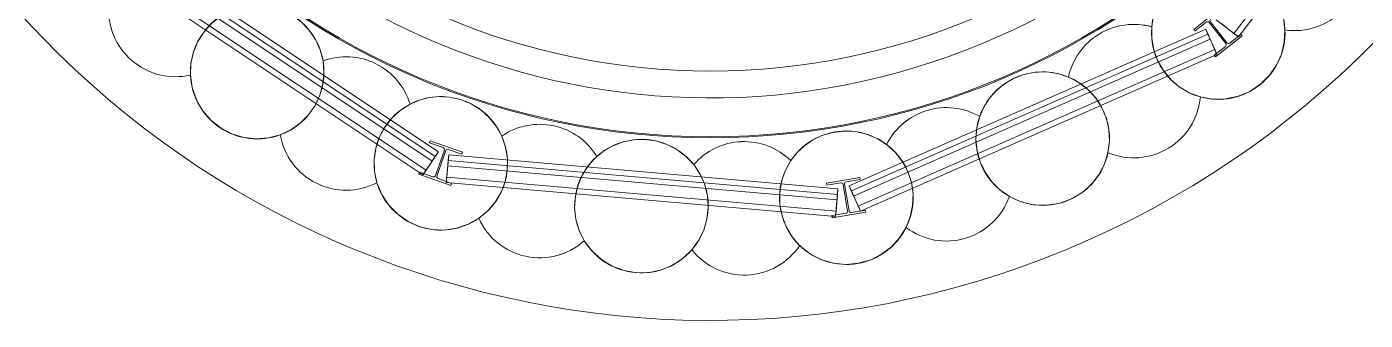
# Model space of a CAD drawing. Header units: metres. Extents: x 1753726 to 1755216, y 5920592 to 5921703.
# Drawn here: x 1754210.45 to 1754216.46, y 5920996.08 to 5920997.4 of the extents above; entities that cross this region are included whole.
import ezdxf

# ---------------------------------------------------------------- set-up
doc = ezdxf.new("R2010")
doc.units = ezdxf.units.M
for name, color, linetype, lineweight in [('A-FLOR-____-OTLN', 9, 'Continuous', 9), ('A-WALL-____-OTLN', 2, 'Continuous', 9), ('S-BEAM-____-OTLN', 7, 'Continuous', 9), ('S-FNDN-____-OTLN', 7, 'Continuous', 9)]:
    doc.layers.add(name, color=color, linetype=linetype, lineweight=lineweight)

# ---------------------------------------------------------------- blocks, each defined once
blk = doc.blocks.new('Arup_Beam_Steel I Section_UC_AU1 - 150UC30-4392438-X-ARUP-GL-HERNE_BAY_ALIGNMENT')
at = {"layer": 'S-BEAM-____-OTLN'}
for p, q in [((1754215.8107, 5920997.481), (1754215.6907, 5920997.3861)), ((1754215.6907, 5920997.3861), (1754215.8107, 5920997.481)), ((1754215.7661, 5920997.4338), (1754215.8165, 5920997.4736)), ((1754215.8165, 5920997.4736), (1754215.7661, 5920997.4338)), ((1754215.8165, 5920997.4736), (1754215.8107, 5920997.481)), ((1754215.8107, 5920997.481), (1754215.8165, 5920997.4736)), ((1754215.6965, 5920997.3787), (1754215.747, 5920997.4186)), ((1754215.747, 5920997.4186), (1754215.6965, 5920997.3787)), ((1754215.7595, 5920997.4172), (1754215.8348, 5920997.3219)), ((1754215.8348, 5920997.3219), (1754215.7595, 5920997.4172)), ((1754215.84, 5920997.326), (1754215.7646, 5920997.4213)), ((1754215.7646, 5920997.4213), (1754215.84, 5920997.326)), ((1754215.6907, 5920997.3861), (1754215.6965, 5920997.3787)), ((1754215.6965, 5920997.3787), (1754215.6907, 5920997.3861)), ((1754215.7887, 5920997.2622), (1754215.9087, 5920997.3571)), ((1754215.9087, 5920997.3571), (1754215.7887, 5920997.2622)), ((1754215.9029, 5920997.3645), (1754215.8525, 5920997.3246)), ((1754215.8525, 5920997.3246), (1754215.9029, 5920997.3645)), ((1754215.9087, 5920997.3571), (1754215.9029, 5920997.3645)), ((1754215.9029, 5920997.3645), (1754215.9087, 5920997.3571)), ((1754215.8333, 5920997.3094), (1754215.7829, 5920997.2696)), ((1754215.7829, 5920997.2696), (1754215.8333, 5920997.3094)), ((1754215.7829, 5920997.2696), (1754215.7887, 5920997.2622)), ((1754215.7887, 5920997.2622), (1754215.7829, 5920997.2696))]:
    blk.add_line(p, q, dxfattribs=at)
for centre, start, end in [((1754215.7525, 5920997.4116), 38.34562, 128.34562), ((1754215.7525, 5920997.4116), 38.34562, 128.34562), ((1754215.7716, 5920997.4268), 128.34562, 218.34562), ((1754215.7716, 5920997.4268), 128.34562, 218.34562), ((1754215.8278, 5920997.3164), 308.34562, 38.34562), ((1754215.8278, 5920997.3164), 308.34562, 38.34562), ((1754215.8469, 5920997.3316), 218.34562, 308.34562), ((1754215.8469, 5920997.3316), 218.34562, 308.34562)]:
    blk.add_arc(centre, 0.0089, start, end, dxfattribs=at)
blk = doc.blocks.new('Arup_Beam_Steel I Section_UC_AU1 - 150UC30-4392439-X-ARUP-GL-HERNE_BAY_ALIGNMENT')
at = {"layer": 'S-BEAM-____-OTLN'}
for p, q in [((1754214.1915, 5920996.7204), (1754214.0406, 5920996.695)), ((1754214.0406, 5920996.695), (1754214.1915, 5920996.7204)), ((1754214.0406, 5920996.695), (1754214.0422, 5920996.6858)), ((1754214.0422, 5920996.6858), (1754214.0406, 5920996.695)), ((1754214.0422, 5920996.6858), (1754214.1056, 5920996.6964)), ((1754214.1056, 5920996.6964), (1754214.0422, 5920996.6858)), ((1754214.1158, 5920996.6891), (1754214.136, 5920996.5694)), ((1754214.136, 5920996.5694), (1754214.1158, 5920996.6891)), ((1754214.1425, 5920996.5705), (1754214.1223, 5920996.6902)), ((1754214.1223, 5920996.6902), (1754214.1425, 5920996.5705)), ((1754214.1296, 5920996.7005), (1754214.193, 5920996.7111)), ((1754214.193, 5920996.7111), (1754214.1296, 5920996.7005)), ((1754214.193, 5920996.7111), (1754214.1915, 5920996.7204)), ((1754214.1915, 5920996.7204), (1754214.193, 5920996.7111)), ((1754214.1287, 5920996.5591), (1754214.0652, 5920996.5485)), ((1754214.0652, 5920996.5485), (1754214.1287, 5920996.5591)), ((1754214.0668, 5920996.5392), (1754214.2177, 5920996.5646)), ((1754214.2177, 5920996.5646), (1754214.0668, 5920996.5392)), ((1754214.2161, 5920996.5738), (1754214.1527, 5920996.5632)), ((1754214.1527, 5920996.5632), (1754214.2161, 5920996.5738)), ((1754214.2177, 5920996.5646), (1754214.2161, 5920996.5738)), ((1754214.2161, 5920996.5738), (1754214.2177, 5920996.5646)), ((1754214.0652, 5920996.5485), (1754214.0668, 5920996.5392)), ((1754214.0668, 5920996.5392), (1754214.0652, 5920996.5485))]:
    blk.add_line(p, q, dxfattribs=at)
for centre, major_axis, start_param, end_param in [((1754214.107, 5920996.6876), (-0.00679, 0.00575), 4.010271, 5.581067), ((1754214.107, 5920996.6876), (-0.00679, 0.00575), 4.010271, 5.581067), ((1754214.1311, 5920996.6917), (-0.00679, 0.00575), 5.581067, 7.151864), ((1754214.1311, 5920996.6917), (-0.00679, 0.00575), 5.581067, 7.151864), ((1754214.1272, 5920996.5679), (-0.00501, 0.00735), 2.709684, 4.280481), ((1754214.1272, 5920996.5679), (-0.00501, 0.00735), 2.709684, 4.280481), ((1754214.1512, 5920996.572), (-0.00182, 0.00871), 1.531587, 3.102384), ((1754214.1512, 5920996.572), (-0.00182, 0.00871), 1.531587, 3.102384)]:
    blk.add_ellipse(centre, major_axis=major_axis, ratio=1, start_param=start_param, end_param=end_param, dxfattribs=at)
blk = doc.blocks.new('Arup_Beam_Steel I Section_UC_AU1 - 150UC30-4392440-X-ARUP-GL-HERNE_BAY_ALIGNMENT')
at = {"layer": 'S-BEAM-____-OTLN'}
for p, q in [((1754212.2617, 5920996.8844), (1754212.2586, 5920996.8756)), ((1754212.2586, 5920996.8756), (1754212.2617, 5920996.8844)), ((1754212.2586, 5920996.8756), (1754212.3193, 5920996.8544)), ((1754212.3193, 5920996.8544), (1754212.2586, 5920996.8756)), ((1754212.4061, 5920996.834), (1754212.2617, 5920996.8844)), ((1754212.2617, 5920996.8844), (1754212.4061, 5920996.834)), ((1754212.3248, 5920996.843), (1754212.2847, 5920996.7284)), ((1754212.2847, 5920996.7284), (1754212.3248, 5920996.843)), ((1754212.291, 5920996.7262), (1754212.331, 5920996.8408)), ((1754212.331, 5920996.8408), (1754212.291, 5920996.7262)), ((1754212.3423, 5920996.8463), (1754212.403, 5920996.8251)), ((1754212.403, 5920996.8251), (1754212.3423, 5920996.8463)), ((1754212.403, 5920996.8251), (1754212.4061, 5920996.834)), ((1754212.4061, 5920996.834), (1754212.403, 5920996.8251)), ((1754212.2127, 5920996.7442), (1754212.2096, 5920996.7353)), ((1754212.2096, 5920996.7353), (1754212.2127, 5920996.7442)), ((1754212.2734, 5920996.7229), (1754212.2127, 5920996.7442)), ((1754212.2127, 5920996.7442), (1754212.2734, 5920996.7229)), ((1754212.2096, 5920996.7353), (1754212.354, 5920996.6848)), ((1754212.354, 5920996.6848), (1754212.2096, 5920996.7353)), ((1754212.3571, 5920996.6937), (1754212.2964, 5920996.7149)), ((1754212.2964, 5920996.7149), (1754212.3571, 5920996.6937)), ((1754212.354, 5920996.6848), (1754212.3571, 5920996.6937)), ((1754212.3571, 5920996.6937), (1754212.354, 5920996.6848))]:
    blk.add_line(p, q, dxfattribs=at)
for centre, major_axis, start_param, end_param in [((1754212.3164, 5920996.846), (0.00149, 0.00877), 4.544321, 6.115117), ((1754212.3164, 5920996.846), (0.00149, 0.00877), 4.544321, 6.115117), ((1754212.3394, 5920996.8379), (-0.00392, 0.00799), 5.490594, 7.06139), ((1754212.3394, 5920996.8379), (-0.00392, 0.00799), 5.490594, 7.06139), ((1754212.2763, 5920996.7313), (-0.00877, 0.00149), 1.402728, 2.973524), ((1754212.2763, 5920996.7313), (-0.00877, 0.00149), 1.402728, 2.973524), ((1754212.2994, 5920996.7233), (-0.00889, 0.00041), 5.992628, 7.563424), ((1754212.2994, 5920996.7233), (-0.00889, 0.00041), 5.992628, 7.563424)]:
    blk.add_ellipse(centre, major_axis=major_axis, ratio=1, start_param=start_param, end_param=end_param, dxfattribs=at)
blk = doc.blocks.new('308492-ARUP-STTW-MOD-0400_rvt-1-X-ARUP-GL-HERNE_BAY_ALIGNMENT')
at = {"layer": 'A-FLOR-____-OTLN'}
blk.add_arc((1754213.52, 5921000.2536), 3.35, 180, 0, dxfattribs=at)
blk.add_arc((1754213.52, 5921000.2536), 3.35, 180, 0, dxfattribs=at)
at = {"layer": 'A-WALL-____-OTLN'}
for p, q in [((1754215.8714, 5920997.3678), (1754216.9334, 5920998.7587)), ((1754215.8913, 5920997.3526), (1754216.9533, 5920998.7435)), ((1754216.9533, 5920998.7435), (1754215.8913, 5920997.3526)), ((1754212.2703, 5920996.7941), (1754210.8024, 5920997.7741)), ((1754210.8024, 5920997.7741), (1754212.2703, 5920996.7941)), ((1754212.2842, 5920996.8149), (1754210.8163, 5920997.7949)), ((1754212.298, 5920996.8356), (1754210.8301, 5920997.8157)), ((1754210.8301, 5920997.8157), (1754212.298, 5920996.8356)), ((1754212.298, 5920996.8356), (1754210.8301, 5920997.8157)), ((1754210.8301, 5920997.8157), (1754212.298, 5920996.8356)), ((1754210.7607, 5920997.7117), (1754212.2286, 5920996.7317)), ((1754212.2286, 5920996.7317), (1754210.7607, 5920997.7117)), ((1754210.7746, 5920997.7325), (1754212.2425, 5920996.7525)), ((1754215.8913, 5920997.3526), (1754215.7919, 5920997.4285)), ((1754215.8714, 5920997.3678), (1754215.8118, 5920997.4133)), ((1754215.7447, 5920997.3876), (1754214.1429, 5920996.6826)), ((1754214.1429, 5920996.6826), (1754215.7447, 5920997.3876)), ((1754215.7447, 5920997.3876), (1754214.1429, 5920996.6826)), ((1754214.1429, 5920996.6826), (1754215.7447, 5920997.3876)), ((1754215.7547, 5920997.3647), (1754214.153, 5920996.6597)), ((1754215.7648, 5920997.3418), (1754214.1631, 5920996.6368)), ((1754214.1631, 5920996.6368), (1754215.7648, 5920997.3418)), ((1754215.7447, 5920997.3876), (1754215.795, 5920997.2732)), ((1754215.7447, 5920997.3876), (1754215.7547, 5920997.3647)), ((1754215.7447, 5920997.3876), (1754215.7648, 5920997.3418)), ((1754215.7648, 5920997.3418), (1754215.7447, 5920997.3876)), ((1754215.7849, 5920997.296), (1754215.7547, 5920997.3647)), ((1754215.8913, 5920997.3526), (1754215.8714, 5920997.3678)), ((1754214.1832, 5920996.5911), (1754215.7849, 5920997.296)), ((1754215.7849, 5920997.296), (1754215.795, 5920997.2732)), ((1754214.1933, 5920996.5682), (1754215.795, 5920997.2732)), ((1754215.795, 5920997.2732), (1754214.1933, 5920996.5682)), ((1754212.298, 5920996.8356), (1754212.2286, 5920996.7317)), ((1754212.2425, 5920996.7525), (1754212.2842, 5920996.8149)), ((1754212.298, 5920996.8356), (1754212.2703, 5920996.7941)), ((1754212.2703, 5920996.7941), (1754212.298, 5920996.8356)), ((1754212.298, 5920996.8356), (1754212.2842, 5920996.8149)), ((1754212.3336, 5920996.6973), (1754212.3445, 5920996.8219)), ((1754212.3401, 5920996.7721), (1754212.3445, 5920996.8219)), ((1754212.3401, 5920996.7721), (1754212.3445, 5920996.8219)), ((1754212.3423, 5920996.797), (1754212.3445, 5920996.8219)), ((1754214.0928, 5920996.6689), (1754212.3445, 5920996.8219)), ((1754212.3445, 5920996.8219), (1754214.0928, 5920996.6689)), ((1754214.0928, 5920996.6689), (1754212.3445, 5920996.8219)), ((1754212.3445, 5920996.8219), (1754214.0928, 5920996.6689)), ((1754212.2425, 5920996.7525), (1754212.2286, 5920996.7317)), ((1754212.3358, 5920996.7222), (1754212.3423, 5920996.797)), ((1754214.0884, 5920996.6191), (1754212.3401, 5920996.7721)), ((1754212.3401, 5920996.7721), (1754214.0884, 5920996.6191)), ((1754214.0906, 5920996.644), (1754212.3423, 5920996.797)), ((1754212.3336, 5920996.6973), (1754212.3358, 5920996.7222)), ((1754212.3336, 5920996.6973), (1754214.0819, 5920996.5444)), ((1754214.0819, 5920996.5444), (1754212.3336, 5920996.6973)), ((1754212.3358, 5920996.7222), (1754214.0841, 5920996.5693)), ((1754214.1933, 5920996.5682), (1754214.1429, 5920996.6826)), ((1754214.153, 5920996.6597), (1754214.1429, 5920996.6826)), ((1754214.1631, 5920996.6368), (1754214.1429, 5920996.6826)), ((1754214.1631, 5920996.6368), (1754214.1429, 5920996.6826)), ((1754214.0928, 5920996.6689), (1754214.0819, 5920996.5444)), ((1754214.0841, 5920996.5693), (1754214.0906, 5920996.644)), ((1754214.0928, 5920996.6689), (1754214.0884, 5920996.6191)), ((1754214.0884, 5920996.6191), (1754214.0928, 5920996.6689)), ((1754214.0928, 5920996.6689), (1754214.0906, 5920996.644)), ((1754214.1832, 5920996.5911), (1754214.153, 5920996.6597)), ((1754214.0841, 5920996.5693), (1754214.0819, 5920996.5444)), ((1754214.1933, 5920996.5682), (1754214.1832, 5920996.5911))]:
    blk.add_line(p, q, dxfattribs=at)
at = {"layer": 'S-BEAM-____-OTLN'}
for radius in [3.355, 3.355, 3.055, 3.055]:
    blk.add_arc((1754213.52, 5921000.2536), radius, 180, 0, dxfattribs=at)
at = {"layer": 'S-FNDN-____-OTLN', "flags": 128}
for points in [[(1754215.8441, 5920997.6684), (1754215.8946, 5920997.6564), (1754215.9424, 5920997.636), (1754215.9858, 5920997.6075), (1754216.0238, 5920997.5721), (1754216.055, 5920997.5306), (1754216.0786, 5920997.4844), (1754216.0939, 5920997.4348), (1754216.1004, 5920997.3833)], [(1754216.1004, 5920997.3833), (1754216.0939, 5920997.4348), (1754216.0786, 5920997.4844), (1754216.055, 5920997.5306), (1754216.0238, 5920997.5721), (1754215.9858, 5920997.6075), (1754215.9424, 5920997.636), (1754215.8946, 5920997.6564), (1754215.8441, 5920997.6684)], [(1754215.5018, 5920997.3975), (1754215.5092, 5920997.4424), (1754215.5232, 5920997.4857), (1754215.5437, 5920997.5264), (1754215.5701, 5920997.5635)], [(1754215.5701, 5920997.5635), (1754215.5437, 5920997.5264), (1754215.5232, 5920997.4857), (1754215.5092, 5920997.4424), (1754215.5018, 5920997.3975)], [(1754211.1844, 5920997.1809), (1754211.1866, 5920997.2327), (1754211.1978, 5920997.2834), (1754211.2175, 5920997.3314), (1754211.2453, 5920997.3753), (1754211.2801, 5920997.4138), (1754211.3211, 5920997.4457), (1754211.367, 5920997.47), (1754211.4164, 5920997.4861)], [(1754211.4164, 5920997.4861), (1754211.367, 5920997.47), (1754211.3211, 5920997.4457), (1754211.2801, 5920997.4138), (1754211.2453, 5920997.3753), (1754211.2175, 5920997.3314), (1754211.1978, 5920997.2834), (1754211.1866, 5920997.2327), (1754211.1844, 5920997.1809)], [(1754211.5955, 5920997.4724), (1754211.6411, 5920997.4495), (1754211.6821, 5920997.4192), (1754211.7174, 5920997.3824), (1754211.746, 5920997.3401), (1754211.767, 5920997.2936), (1754211.7798, 5920997.2443)], [(1754211.7798, 5920997.2443), (1754211.767, 5920997.2936), (1754211.746, 5920997.3401), (1754211.7174, 5920997.3824), (1754211.6821, 5920997.4192), (1754211.6411, 5920997.4495), (1754211.5955, 5920997.4724)], [(1754215.7203, 5920997.0825), (1754215.6717, 5920997.1006), (1754215.6269, 5920997.1269), (1754215.5874, 5920997.1605), (1754215.5542, 5920997.2005), (1754215.5284, 5920997.2455), (1754215.5108, 5920997.2944), (1754215.5018, 5920997.3455), (1754215.5018, 5920997.3975)], [(1754215.5018, 5920997.3975), (1754215.5018, 5920997.3455), (1754215.5108, 5920997.2944), (1754215.5284, 5920997.2455), (1754215.5542, 5920997.2005), (1754215.5874, 5920997.1605), (1754215.6269, 5920997.1269), (1754215.6717, 5920997.1006), (1754215.7203, 5920997.0825)], [(1754216.1004, 5920997.3833), (1754216.0975, 5920997.3284), (1754216.0847, 5920997.275), (1754216.0623, 5920997.2248), (1754216.0312, 5920997.1795)], [(1754216.0312, 5920997.1795), (1754216.0623, 5920997.2248), (1754216.0847, 5920997.275), (1754216.0975, 5920997.3284), (1754216.1004, 5920997.3833)], [(1754211.7798, 5920997.2443), (1754211.7841, 5920997.1925), (1754211.7794, 5920997.1408), (1754211.7658, 5920997.0906), (1754211.7438, 5920997.0436), (1754211.714, 5920997.0011), (1754211.6773, 5920996.9643), (1754211.6349, 5920996.9344), (1754211.5879, 5920996.9123)], [(1754211.5879, 5920996.9123), (1754211.6349, 5920996.9344), (1754211.6773, 5920996.9643), (1754211.714, 5920997.0011), (1754211.7438, 5920997.0436), (1754211.7658, 5920997.0906), (1754211.7794, 5920997.1408), (1754211.7841, 5920997.1925), (1754211.7798, 5920997.2443)], [(1754211.3727, 5920996.9152), (1754211.3218, 5920996.9415), (1754211.2768, 5920996.9769), (1754211.2394, 5920997.0203), (1754211.2109, 5920997.0699), (1754211.1923, 5920997.1241), (1754211.1844, 5920997.1809)], [(1754211.1844, 5920997.1809), (1754211.1923, 5920997.1241), (1754211.2109, 5920997.0699), (1754211.2394, 5920997.0203), (1754211.2768, 5920996.9769), (1754211.3218, 5920996.9415), (1754211.3727, 5920996.9152)], [(1754214.8368, 5920997.1382), (1754214.8806, 5920997.1644), (1754214.9282, 5920997.1828), (1754214.9782, 5920997.1929), (1754215.0292, 5920997.1944), (1754215.0797, 5920997.1872), (1754215.1282, 5920997.1716)], [(1754215.1282, 5920997.1716), (1754215.0797, 5920997.1872), (1754215.0292, 5920997.1944), (1754214.9782, 5920997.1929), (1754214.9282, 5920997.1828), (1754214.8806, 5920997.1644), (1754214.8368, 5920997.1382)], [(1754215.1282, 5920997.1716), (1754215.1742, 5920997.1475), (1754215.2153, 5920997.1158), (1754215.2504, 5920997.0775), (1754215.2783, 5920997.0337), (1754215.2983, 5920996.9857), (1754215.3096, 5920996.9351), (1754215.3121, 5920996.8832), (1754215.3056, 5920996.8317)], [(1754215.3056, 5920996.8317), (1754215.3121, 5920996.8832), (1754215.3096, 5920996.9351), (1754215.2983, 5920996.9857), (1754215.2783, 5920997.0337), (1754215.2504, 5920997.0775), (1754215.2153, 5920997.1158), (1754215.1742, 5920997.1475), (1754215.1282, 5920997.1716)], [(1754216.0312, 5920997.1795), (1754215.9905, 5920997.1392), (1754215.9429, 5920997.1074), (1754215.8901, 5920997.0852), (1754215.834, 5920997.0734), (1754215.7768, 5920997.0725), (1754215.7203, 5920997.0825)], [(1754215.7203, 5920997.0825), (1754215.7768, 5920997.0725), (1754215.834, 5920997.0734), (1754215.8901, 5920997.0852), (1754215.9429, 5920997.1074), (1754215.9905, 5920997.1392), (1754216.0312, 5920997.1795)], [(1754214.7293, 5920996.9944), (1754214.7476, 5920997.0361), (1754214.7721, 5920997.0745), (1754214.802, 5920997.1088), (1754214.8368, 5920997.1382)], [(1754214.8368, 5920997.1382), (1754214.802, 5920997.1088), (1754214.7721, 5920997.0745), (1754214.7476, 5920997.0361), (1754214.7293, 5920996.9944)], [(1754212.0218, 5920996.6965), (1754212.0111, 5920996.7473), (1754212.0093, 5920996.7992), (1754212.0165, 5920996.8506), (1754212.0324, 5920996.9), (1754212.0567, 5920996.946), (1754212.0884, 5920996.987), (1754212.1268, 5920997.022), (1754212.1707, 5920997.0499)], [(1754212.1707, 5920997.0499), (1754212.1268, 5920997.022), (1754212.0884, 5920996.987), (1754212.0567, 5920996.946), (1754212.0324, 5920996.9), (1754212.0165, 5920996.8506), (1754212.0093, 5920996.7992), (1754212.0111, 5920996.7473), (1754212.0218, 5920996.6965)], [(1754212.1707, 5920997.0499), (1754212.2126, 5920997.0677), (1754212.2567, 5920997.079), (1754212.302, 5920997.0835), (1754212.3475, 5920997.0811)], [(1754212.3475, 5920997.0811), (1754212.302, 5920997.0835), (1754212.2567, 5920997.079), (1754212.2126, 5920997.0677), (1754212.1707, 5920997.0499)], [(1754212.3475, 5920997.0811), (1754212.3974, 5920997.0703), (1754212.4447, 5920997.0511), (1754212.488, 5920997.0243), (1754212.5262, 5920996.9904), (1754212.5581, 5920996.9506), (1754212.5828, 5920996.906)], [(1754212.5828, 5920996.906), (1754212.5581, 5920996.9506), (1754212.5262, 5920996.9904), (1754212.488, 5920997.0243), (1754212.4447, 5920997.0511), (1754212.3974, 5920997.0703), (1754212.3475, 5920997.0811)], [(1754214.8627, 5920996.6349), (1754214.8201, 5920996.6646), (1754214.7833, 5920996.7012), (1754214.7533, 5920996.7436), (1754214.7311, 5920996.7905), (1754214.7173, 5920996.8406), (1754214.7124, 5920996.8923), (1754214.7164, 5920996.9441), (1754214.7293, 5920996.9944)], [(1754214.7293, 5920996.9944), (1754214.7164, 5920996.9441), (1754214.7124, 5920996.8923), (1754214.7173, 5920996.8406), (1754214.7311, 5920996.7905), (1754214.7533, 5920996.7436), (1754214.7833, 5920996.7012), (1754214.8201, 5920996.6646), (1754214.8627, 5920996.6349)], [(1754214.0208, 5920996.9086), (1754214.0697, 5920996.9231), (1754214.1203, 5920996.9291), (1754214.1713, 5920996.9265), (1754214.221, 5920996.9152), (1754214.2682, 5920996.8957), (1754214.3113, 5920996.8685)], [(1754214.3113, 5920996.8685), (1754214.2682, 5920996.8957), (1754214.221, 5920996.9152), (1754214.1713, 5920996.9265), (1754214.1203, 5920996.9291), (1754214.0697, 5920996.9231), (1754214.0208, 5920996.9086)], [(1754211.5879, 5920996.9123), (1754211.5348, 5920996.8981), (1754211.4801, 5920996.8938), (1754211.4254, 5920996.8996), (1754211.3727, 5920996.9152)], [(1754211.3727, 5920996.9152), (1754211.4254, 5920996.8996), (1754211.4801, 5920996.8938), (1754211.5348, 5920996.8981), (1754211.5879, 5920996.9123)], [(1754212.5828, 5920996.906), (1754212.5998, 5920996.8569), (1754212.6081, 5920996.8056), (1754212.6074, 5920996.7537), (1754212.5978, 5920996.7027), (1754212.5795, 5920996.6541), (1754212.5532, 5920996.6094), (1754212.5195, 5920996.5699), (1754212.4795, 5920996.5368)], [(1754212.4795, 5920996.5368), (1754212.5195, 5920996.5699), (1754212.5532, 5920996.6094), (1754212.5795, 5920996.6541), (1754212.5978, 5920996.7027), (1754212.6074, 5920996.7537), (1754212.6081, 5920996.8056), (1754212.5998, 5920996.8569), (1754212.5828, 5920996.906)], [(1754213.0098, 5920996.8149), (1754213.0459, 5920996.8426), (1754213.0858, 5920996.8645), (1754213.1285, 5920996.8802), (1754213.1732, 5920996.8892)], [(1754213.1732, 5920996.8892), (1754213.1285, 5920996.8802), (1754213.0858, 5920996.8645), (1754213.0459, 5920996.8426), (1754213.0098, 5920996.8149)], [(1754213.1732, 5920996.8892), (1754213.2242, 5920996.8911), (1754213.2748, 5920996.8843), (1754213.3235, 5920996.869), (1754213.3689, 5920996.8458), (1754213.4097, 5920996.8152), (1754213.4447, 5920996.7781)], [(1754213.4447, 5920996.7781), (1754213.4097, 5920996.8152), (1754213.3689, 5920996.8458), (1754213.3235, 5920996.869), (1754213.2748, 5920996.8843), (1754213.2242, 5920996.8911), (1754213.1732, 5920996.8892)], [(1754213.8809, 5920996.796), (1754213.909, 5920996.8319), (1754213.9422, 5920996.863), (1754213.9797, 5920996.8888), (1754214.0208, 5920996.9086)], [(1754214.0208, 5920996.9086), (1754213.9797, 5920996.8888), (1754213.9422, 5920996.863), (1754213.909, 5920996.8319), (1754213.8809, 5920996.796)], [(1754214.3113, 5920996.8685), (1754214.3499, 5920996.8337), (1754214.3818, 5920996.7928), (1754214.4063, 5920996.7469), (1754214.4224, 5920996.6976), (1754214.4298, 5920996.6462), (1754214.4282, 5920996.5943), (1754214.4177, 5920996.5434), (1754214.3986, 5920996.4952)], [(1754214.3986, 5920996.4952), (1754214.4177, 5920996.5434), (1754214.4282, 5920996.5943), (1754214.4298, 5920996.6462), (1754214.4224, 5920996.6976), (1754214.4063, 5920996.7469), (1754214.3818, 5920996.7928), (1754214.3499, 5920996.8337), (1754214.3113, 5920996.8685)], [(1754212.9534, 5920996.4357), (1754212.9304, 5920996.4822), (1754212.9158, 5920996.532), (1754212.91, 5920996.5836), (1754212.9131, 5920996.6354), (1754212.9251, 5920996.6859), (1754212.9457, 5920996.7336), (1754212.9742, 5920996.777), (1754213.0098, 5920996.8149)], [(1754213.0098, 5920996.8149), (1754212.9742, 5920996.777), (1754212.9457, 5920996.7336), (1754212.9251, 5920996.6859), (1754212.9131, 5920996.6354), (1754212.91, 5920996.5836), (1754212.9158, 5920996.532), (1754212.9304, 5920996.4822), (1754212.9534, 5920996.4357)], [(1754215.3056, 5920996.8317), (1754215.2892, 5920996.7793), (1754215.2635, 5920996.7307), (1754215.2293, 5920996.6877), (1754215.1879, 5920996.6516)], [(1754215.1879, 5920996.6516), (1754215.2293, 5920996.6877), (1754215.2635, 5920996.7307), (1754215.2892, 5920996.7793), (1754215.3056, 5920996.8317)], [(1754213.4447, 5920996.7781), (1754213.4734, 5920996.7348), (1754213.4942, 5920996.6872), (1754213.5064, 5920996.6367), (1754213.5098, 5920996.5849), (1754213.5042, 5920996.5333), (1754213.4897, 5920996.4834), (1754213.4669, 5920996.4368), (1754213.4364, 5920996.3948)], [(1754213.4364, 5920996.3948), (1754213.4669, 5920996.4368), (1754213.4897, 5920996.4834), (1754213.5042, 5920996.5333), (1754213.5098, 5920996.5849), (1754213.5064, 5920996.6367), (1754213.4942, 5920996.6872), (1754213.4734, 5920996.7348), (1754213.4447, 5920996.7781)], [(1754213.9206, 5920996.4147), (1754213.8868, 5920996.454), (1754213.8602, 5920996.4986), (1754213.8417, 5920996.5472), (1754213.8319, 5920996.5981), (1754213.831, 5920996.6501), (1754213.8391, 5920996.7014), (1754213.8558, 5920996.7505), (1754213.8809, 5920996.796)], [(1754213.8809, 5920996.796), (1754213.8558, 5920996.7505), (1754213.8391, 5920996.7014), (1754213.831, 5920996.6501), (1754213.8319, 5920996.5981), (1754213.8417, 5920996.5472), (1754213.8602, 5920996.4986), (1754213.8868, 5920996.454), (1754213.9206, 5920996.4147)], [(1754212.2703, 5920996.4861), (1754212.2145, 5920996.4988), (1754212.1621, 5920996.522), (1754212.1151, 5920996.5546), (1754212.0751, 5920996.5957), (1754212.0436, 5920996.6435), (1754212.0218, 5920996.6965)], [(1754212.0218, 5920996.6965), (1754212.0436, 5920996.6435), (1754212.0751, 5920996.5957), (1754212.1151, 5920996.5546), (1754212.1621, 5920996.522), (1754212.2145, 5920996.4988), (1754212.2703, 5920996.4861)], [(1754215.1879, 5920996.6516), (1754215.1384, 5920996.6227), (1754215.0844, 5920996.6037), (1754215.0277, 5920996.5953), (1754214.9705, 5920996.5978), (1754214.9148, 5920996.6112), (1754214.8627, 5920996.6349)], [(1754214.8627, 5920996.6349), (1754214.9148, 5920996.6112), (1754214.9705, 5920996.5978), (1754215.0277, 5920996.5953), (1754215.0844, 5920996.6037), (1754215.1384, 5920996.6227), (1754215.1879, 5920996.6516)], [(1754212.4795, 5920996.5368), (1754212.4316, 5920996.5098), (1754212.3796, 5920996.492), (1754212.3253, 5920996.484), (1754212.2703, 5920996.4861)], [(1754212.2703, 5920996.4861), (1754212.3253, 5920996.484), (1754212.3796, 5920996.492), (1754212.4316, 5920996.5098), (1754212.4795, 5920996.5368)], [(1754214.3986, 5920996.4952), (1754214.3697, 5920996.4485), (1754214.3327, 5920996.4079), (1754214.2889, 5920996.3747), (1754214.2398, 5920996.35)], [(1754214.2398, 5920996.35), (1754214.2889, 5920996.3747), (1754214.3327, 5920996.4079), (1754214.3697, 5920996.4485), (1754214.3986, 5920996.4952)], [(1754213.2465, 5920996.2936), (1754213.1892, 5920996.2921), (1754213.1327, 5920996.3015), (1754213.079, 5920996.3214), (1754213.0301, 5920996.3512), (1754212.9877, 5920996.3898), (1754212.9534, 5920996.4357)], [(1754212.9534, 5920996.4357), (1754212.9877, 5920996.3898), (1754213.0301, 5920996.3512), (1754213.079, 5920996.3214), (1754213.1327, 5920996.3015), (1754213.1892, 5920996.2921), (1754213.2465, 5920996.2936)], [(1754213.4364, 5920996.3948), (1754213.3967, 5920996.3567), (1754213.3508, 5920996.3266), (1754213.3002, 5920996.3053), (1754213.2465, 5920996.2936)], [(1754213.2465, 5920996.2936), (1754213.3002, 5920996.3053), (1754213.3508, 5920996.3266), (1754213.3967, 5920996.3567), (1754213.4364, 5920996.3948)], [(1754214.2398, 5920996.35), (1754214.1847, 5920996.3343), (1754214.1276, 5920996.3293), (1754214.0707, 5920996.3353), (1754214.0159, 5920996.352), (1754213.9653, 5920996.3788), (1754213.9206, 5920996.4147)], [(1754213.9206, 5920996.4147), (1754213.9653, 5920996.3788), (1754214.0159, 5920996.352), (1754214.0707, 5920996.3353), (1754214.1276, 5920996.3293), (1754214.1847, 5920996.3343), (1754214.2398, 5920996.35)]]:
    blk.add_lwpolyline(points, dxfattribs=at)
at = {"layer": 'S-FNDN-____-OTLN'}
for centre, radius, start, end in [((1754213.5201, 5921000.2533), 4.175, 203.95766, 23.95766), ((1754213.5201, 5921000.2533), 4.175, 203.95766, 23.95766), ((1754213.5201, 5921000.2533), 3.175, 203.95766, 23.95766), ((1754213.5201, 5921000.2533), 3.175, 203.95766, 23.95766), ((1754216.1439, 5920997.6801), 0.3, 261.67701, 9.43832), ((1754216.1439, 5920997.6801), 0.3, 261.67701, 9.43832), ((1754216.1439, 5920997.6801), 0.3, 261.67701, 9.43832), ((1754216.1439, 5920997.6801), 0.3, 261.67701, 9.43832), ((1754211.1167, 5920997.4731), 0.3, 175.27701, 283.03832), ((1754211.1167, 5920997.4731), 0.3, 175.27701, 283.03832), ((1754211.1167, 5920997.4731), 0.3, 175.27701, 283.03832), ((1754211.1167, 5920997.4731), 0.3, 175.27701, 283.03832), ((1754211.4841, 5920997.1938), 0.3, 103.03832, 182.47701), ((1754211.4841, 5920997.1938), 0.3, 103.03832, 182.47701), ((1754211.4841, 5920997.1938), 0.3, 9.67701, 103.03832), ((1754211.4841, 5920997.1938), 0.3, 290.23832, 9.67701), ((1754211.4841, 5920997.1938), 0.3, 290.23832, 9.67701), ((1754211.8836, 5920996.9627), 0.3, 16.87701, 110.23832), ((1754211.8836, 5920996.9627), 0.3, 16.87701, 110.23832), ((1754211.8836, 5920996.9627), 0.3, 16.87701, 110.23832), ((1754211.8836, 5920996.9627), 0.3, 16.87701, 110.23832), ((1754211.4841, 5920997.1938), 0.3, 182.47701, 290.23832), ((1754211.4841, 5920997.1938), 0.3, 182.47701, 290.23832), ((1754212.3089, 5920996.7836), 0.3, 117.43832, 196.87701), ((1754212.3089, 5920996.7836), 0.3, 24.07701, 117.43832), ((1754215.0123, 5920996.8949), 0.3, 160.63832, 240.07701), ((1754214.1303, 5920996.6293), 0.3, 52.87701, 146.23832), ((1754211.8836, 5920996.9627), 0.3, 189.67701, 297.43832), ((1754211.8836, 5920996.9627), 0.3, 189.67701, 297.43832), ((1754212.3089, 5920996.7836), 0.3, 304.63832, 24.07701), ((1754213.6713, 5920996.5814), 0.3, 45.67701, 139.03832), ((1754213.6713, 5920996.5814), 0.3, 45.67701, 139.03832), ((1754215.0123, 5920996.8949), 0.3, 240.07701, 347.83832), ((1754214.1303, 5920996.6293), 0.3, 146.23832, 225.67701), ((1754212.3089, 5920996.7836), 0.3, 196.87701, 304.63832), ((1754214.1303, 5920996.6293), 0.3, 225.67701, 333.43832), ((1754213.2099, 5920996.5914), 0.3, 211.27701, 319.03832), ((1754213.6713, 5920996.5814), 0.3, 218.47701, 326.23832), ((1754213.6713, 5920996.5814), 0.3, 218.47701, 326.23832)]:
    blk.add_arc(centre, radius, start, end, dxfattribs=at)
for centre, major_axis, start_param, end_param in [((1754215.8007, 5920997.3715), (-0.0825, 0.2884), 5.85947, 7.488932), ((1754215.8007, 5920997.3715), (-0.1314, 0.2697), 5.684728, 7.314191), ((1754215.8007, 5920997.3715), (0.1706, 0.2468), 5.356445, 6.742912), ((1754215.8007, 5920997.3715), (0.1664, 0.2496), 5.339275, 6.725742), ((1754211.4841, 5920997.1938), (-0.2559, 0.1566), 3.859616, 5.489079), ((1754215.4215, 5920997.1084), (0.2334, 0.1885), 0.620601, 2.250064), ((1754215.4215, 5920997.1084), (0.2901, 0.0763), 1.042634, 2.672096), ((1754215.4215, 5920997.1084), (0.2334, 0.1885), 0.620601, 2.250064), ((1754215.4215, 5920997.1084), (0.2901, 0.0763), 1.042634, 2.672096), ((1754215.8007, 5920997.3715), (-0.2802, 0.1071), 0.278452, 1.664918), ((1754215.8007, 5920997.3715), (-0.2175, 0.2067), 0.673389, 2.059856), ((1754215.8007, 5920997.3715), (0.2854, 0.0925), 4.127927, 6.008717), ((1754215.8007, 5920997.3715), (0.2901, 0.0763), 4.184226, 6.065016), ((1754215.0123, 5920996.8949), (0.2925, 0.0666), 0.950469, 2.579931), ((1754215.0123, 5920996.8949), (0.2943, 0.058), 0.979802, 2.609264), ((1754215.0123, 5920996.8949), (-0.2156, 0.2086), 3.698371, 5.084837), ((1754215.0123, 5920996.8949), (-0.2847, 0.0946), 3.250116, 4.636583), ((1754212.3089, 5920996.7836), (0.2234, 0.2002), 1.318844, 2.705311), ((1754212.3089, 5920996.7836), (-0.2812, 0.1045), 3.917516, 5.546978), ((1754214.5797, 5920996.7343), (0.2846, 0.0949), 0.726762, 2.356224), ((1754214.5797, 5920996.7343), (0.2939, 0.0603), 0.846021, 2.475484), ((1754214.5797, 5920996.7343), (0.2846, 0.0949), 0.726762, 2.356224), ((1754214.5797, 5920996.7343), (0.2939, 0.0603), 0.846021, 2.475484), ((1754215.4215, 5920997.1084), (-0.1027, 0.2819), 2.395601, 4.276391), ((1754215.4215, 5920997.1084), (0, 0.3), 2.745002, 4.625791), ((1754215.4215, 5920997.1084), (-0.1027, 0.2819), 2.395601, 4.276391), ((1754215.4215, 5920997.1084), (0, 0.3), 2.745002, 4.625791), ((1754215.0123, 5920996.8949), (0.0775, 0.2898), 1.493999, 2.880465), ((1754212.7533, 5920996.6592), (0, 0.3), 5.258276, 6.887738), ((1754212.7533, 5920996.6592), (0, 0.3), 5.258276, 6.887738), ((1754212.7533, 5920996.6592), (0, 0.3), 5.258276, 6.887738), ((1754212.7533, 5920996.6592), (0, 0.3), 5.258276, 6.887738), ((1754214.1303, 5920996.6293), (-0.2924, 0.067), 4.289732, 5.919194), ((1754211.8836, 5920996.9627), (-0.2812, 0.1045), 0.524596, 2.405386), ((1754211.8836, 5920996.9627), (-0.2812, 0.1045), 0.524596, 2.405386), ((1754212.3089, 5920996.7836), (-0.1685, 0.2482), 3.149868, 4.536334), ((1754213.2099, 5920996.5914), (-0.299, 0.0248), 3.896063, 5.525525), ((1754213.2099, 5920996.5914), (0.2994, 0.0197), 0.605985, 2.235447), ((1754213.6713, 5920996.5814), (0.2109, 0.2134), 0.005908, 1.63537), ((1754213.6713, 5920996.5814), (0.2109, 0.2134), 0.005908, 1.63537), ((1754214.1303, 5920996.6293), (-0.2434, 0.1754), 3.302497, 4.688964), ((1754214.1303, 5920996.6293), (-0.2486, 0.1679), 3.272173, 4.65864), ((1754213.2099, 5920996.5914), (0.2415, 0.178), 1.665695, 3.052161), ((1754213.2099, 5920996.5914), (0.1871, 0.2345), 1.403547, 2.790013), ((1754215.0123, 5920996.8949), (-0.2105, 0.2137), 1.841373, 3.722162), ((1754213.2099, 5920996.5914), (-0.2195, 0.2045), 3.176834, 4.5633), ((1754213.2099, 5920996.5914), (-0.1767, 0.2424), 3.367696, 4.754163), ((1754214.1303, 5920996.6293), (0.0871, 0.2871), 1.27617, 2.662637), ((1754212.3089, 5920996.7836), (0, 0.3), 1.865356, 3.746145), ((1754214.5797, 5920996.7343), (-0.0188, 0.2994), 2.430813, 4.311603), ((1754214.5797, 5920996.7343), (0.0276, 0.2987), 2.58581, 4.466599), ((1754214.5797, 5920996.7343), (-0.0188, 0.2994), 2.430813, 4.311603), ((1754214.5797, 5920996.7343), (0.0276, 0.2987), 2.58581, 4.466599), ((1754212.7533, 5920996.6592), (-0.299, 0.0248), 0.503143, 2.383932), ((1754212.7533, 5920996.6592), (0.3, 0), 3.561816, 5.442605), ((1754212.7533, 5920996.6592), (-0.299, 0.0248), 0.503143, 2.383932), ((1754212.7533, 5920996.6592), (0.3, 0), 3.561816, 5.442605), ((1754214.1303, 5920996.6293), (-0.0481, 0.2961), 2.207106, 4.087896), ((1754213.2099, 5920996.5914), (0.0358, 0.2979), 2.236439, 4.117229), ((1754213.6713, 5920996.5814), (-0.2876, 0.0854), 0.960298, 2.841088), ((1754213.6713, 5920996.5814), (-0.2876, 0.0854), 0.960298, 2.841088)]:
    blk.add_ellipse(centre, major_axis=major_axis, ratio=1, start_param=start_param, end_param=end_param, dxfattribs=at)
at = {"layer": 'S-BEAM-____-OTLN'}
for name in ['Arup_Beam_Steel I Section_UC_AU1 - 150UC30-4392438-X-ARUP-GL-HERNE_BAY_ALIGNMENT', 'Arup_Beam_Steel I Section_UC_AU1 - 150UC30-4392440-X-ARUP-GL-HERNE_BAY_ALIGNMENT', 'Arup_Beam_Steel I Section_UC_AU1 - 150UC30-4392439-X-ARUP-GL-HERNE_BAY_ALIGNMENT']:
    blk.add_blockref(name, (0, 0), dxfattribs=at)
blk = doc.blocks.new('308492-ARUP-STPW-MOD-1900_rvt-1-X-ARUP-GL-HERNE_BAY_ALIGNMENT')
at = {"layer": 'A-FLOR-____-OTLN'}
blk.add_arc((1754213.52, 5921000.2536), 3.35, 180, 0, dxfattribs=at)
blk.add_arc((1754213.52, 5921000.2536), 3.35, 180, 0, dxfattribs=at)

msp = doc.modelspace()

# ---------------------------------------------------------------- block references
for name in ['308492-ARUP-STPW-MOD-1900_rvt-1-X-ARUP-GL-HERNE_BAY_ALIGNMENT', '308492-ARUP-STTW-MOD-0400_rvt-1-X-ARUP-GL-HERNE_BAY_ALIGNMENT']:
    msp.add_blockref(name, (0, 0))

doc.saveas('drawing.dxf')
